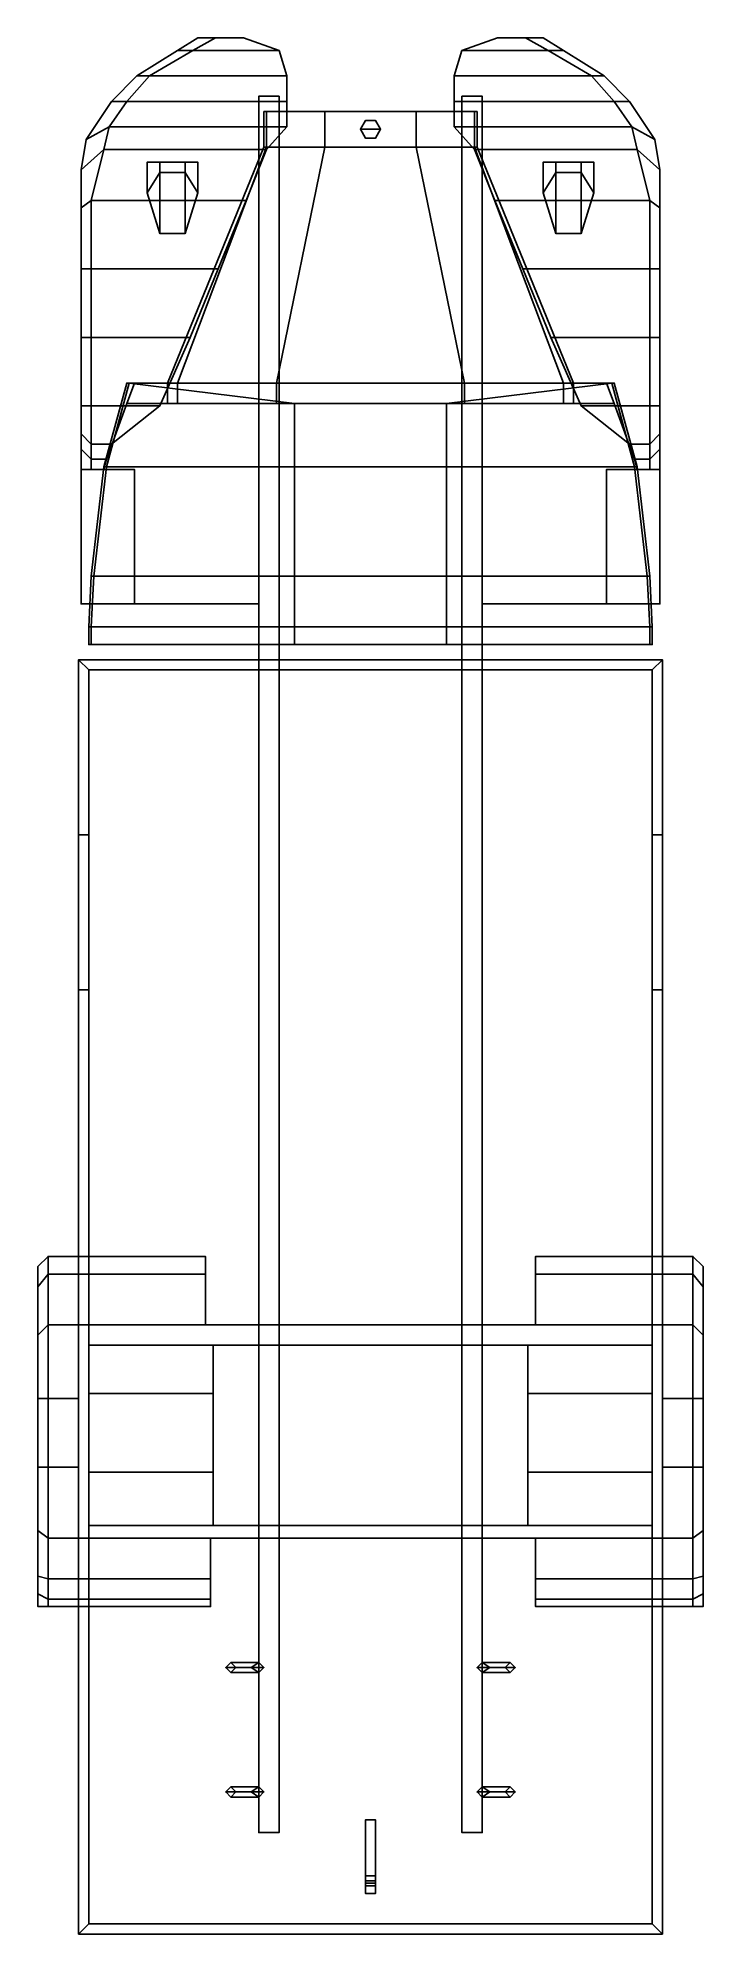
# Model space of a CAD drawing. Extents: x -1.31 to 1.31, y -4.17 to 3.3.
import ezdxf

# ---------------------------------------------------------------- set-up
doc = ezdxf.new("R2010")
doc.units = 0
doc.layers.get('0').update_dxf_attribs({"linetype": 'CONTINUOUS'})
doc.layers.add('MUDGUARDS', color=6, linetype='CONTINUOUS')

msp = doc.modelspace()

# ---------------------------------------------------------------- linework, layer by layer
for points in [[(-0.36, 3.07, 0.77), (-0.36, -3.77, 0.77), (-0.44, -3.77, 0.77), (-0.44, 3.07, 0.77)], [(-0.44, -3.77, 0.98), (-0.36, -3.77, 0.98), (-0.36, 3.07, 0.98), (-0.44, 3.07, 0.98)], [(-0.44, 3.07, 0.77), (-0.44, -3.77, 0.77), (-0.44, -3.77, 0.98), (-0.44, 3.07, 0.98)], [(-0.44, 3.07, 0.98), (-0.36, 3.07, 0.98), (-0.36, 3.07, 0.77), (-0.44, 3.07, 0.77)], [(-0.36, 3.07, 0.98), (-0.36, -3.77, 0.98), (-0.36, -3.77, 0.77), (-0.36, 3.07, 0.77)], [(0.36, 3.07, 0.77), (0.36, -3.77, 0.77), (0.36, -3.77, 0.98), (0.36, 3.07, 0.98)], [(0.36, -3.77, 0.98), (0.44, -3.77, 0.98), (0.44, 3.07, 0.98), (0.36, 3.07, 0.98)], [(0.44, 3.07, 0.77), (0.44, -3.77, 0.77), (0.36, -3.77, 0.77), (0.36, 3.07, 0.77)], [(0.36, 3.07, 0.98), (0.44, 3.07, 0.98), (0.44, 3.07, 0.77), (0.36, 3.07, 0.77)], [(0.44, 3.07, 0.98), (0.44, -3.77, 0.98), (0.44, -3.77, 0.77), (0.44, 3.07, 0.77)], [(0.42, 3.01, 1.72), (0.42, 3.01, 0.95), (-0.42, 3.01, 0.95), (-0.42, 3.01, 1.72)], [(-0.42, 3.01, 0.95), (-0.42, 2.87, 0.95), (-0.42, 2.87, 1.72), (-0.42, 3.01, 1.72)], [(0.42, 3.01, 0.95), (0.42, 2.87, 0.95), (-0.42, 2.87, 0.95), (-0.42, 3.01, 0.95)], [(0.41, 3.01, 1.75), (0.42, 3.01, 1.72), (-0.42, 3.01, 1.72), (-0.41, 3.01, 1.75)], [(-0.42, 3.01, 1.72), (-0.42, 2.87, 1.72), (-0.41, 2.87, 1.75), (-0.41, 3.01, 1.75)], [(-0.41, 3.01, 1.75), (-0.41, 2.87, 1.75), (-0.18, 2.87, 1.86), (-0.18, 3.01, 1.86)], [(0.18, 3.01, 1.86), (0.41, 3.01, 1.75), (-0.41, 3.01, 1.75), (-0.18, 3.01, 1.86)], [(-0.18, 3.01, 1.86), (-0.18, 2.87, 1.86), (0.18, 2.87, 1.86), (0.18, 3.01, 1.86)], [(0.18, 2.87, 1.86), (0.41, 2.87, 1.75), (0.41, 3.01, 1.75), (0.18, 3.01, 1.86)], [(0.41, 2.87, 1.75), (0.42, 2.87, 1.72), (0.42, 3.01, 1.72), (0.41, 3.01, 1.75)], [(0.42, 2.87, 1.72), (0.42, 2.87, 0.95), (0.42, 3.01, 0.95), (0.42, 3.01, 1.72)], [(-0.02, 2.9746, 1.86), (-0.04, 2.94, 1.86), (-0.04, 2.94, 1.89), (-0.02, 2.9746, 1.89)], [(0.02, 2.9746, 1.89), (-0.02, 2.9746, 1.89), (-0.04, 2.94, 1.89), (0.04, 2.94, 1.89)], [(-0.04, 2.94, 1.86), (-0.02, 2.9054, 1.86), (-0.02, 2.9054, 1.89), (-0.04, 2.94, 1.89)], [(0.04, 2.94, 1.89), (-0.04, 2.94, 1.89), (-0.02, 2.9054, 1.89), (0.02, 2.9054, 1.89)], [(0.02, 2.9746, 1.86), (-0.02, 2.9746, 1.86), (-0.02, 2.9746, 1.89), (0.02, 2.9746, 1.89)], [(0.04, 2.94, 1.86), (0.02, 2.9746, 1.86), (0.02, 2.9746, 1.89), (0.04, 2.94, 1.89)], [(0.02, 2.9054, 1.86), (0.04, 2.94, 1.86), (0.04, 2.94, 1.89), (0.02, 2.9054, 1.89)], [(-0.42, 2.87, 0.95), (-0.8, 1.94, 0.95), (-0.8, 1.94, 1.72), (-0.42, 2.87, 1.72)], [(0.42, 2.87, 0.95), (0.8, 1.94, 0.95), (-0.8, 1.94, 0.95), (-0.42, 2.87, 0.95)], [(-0.42, 2.87, 1.72), (-0.8, 1.94, 1.72), (-0.76, 1.94, 1.83), (-0.41, 2.87, 1.75)], [(-0.41, 2.87, 1.75), (-0.76, 1.94, 1.83), (-0.37, 1.94, 1.9), (-0.18, 2.87, 1.86)], [(-0.18, 2.87, 1.86), (-0.37, 1.94, 1.9), (0.37, 1.94, 1.9), (0.18, 2.87, 1.86)], [(-0.02, 2.9054, 1.86), (0.02, 2.9054, 1.86), (0.02, 2.9054, 1.89), (-0.02, 2.9054, 1.89)], [(0.37, 1.94, 1.9), (0.76, 1.94, 1.83), (0.41, 2.87, 1.75), (0.18, 2.87, 1.86)], [(0.76, 1.94, 1.83), (0.8, 1.94, 1.72), (0.42, 2.87, 1.72), (0.41, 2.87, 1.75)], [(0.8, 1.94, 1.72), (0.8, 1.94, 0.95), (0.42, 2.87, 0.95), (0.42, 2.87, 1.72)], [(-0.83, 2.81, 1.1066), (-0.88, 2.81, 1.02), (-0.88, 2.69, 1.02), (-0.83, 2.53, 1.1066)], [(-0.68, 2.81, 1.02), (-0.88, 2.81, 1.02), (-0.83, 2.81, 1.1066), (-0.73, 2.81, 1.1066)], [(-0.88, 2.81, 1.02), (-0.83, 2.81, 0.9334), (-0.83, 2.77, 0.9334), (-0.88, 2.69, 1.02)], [(-0.73, 2.81, 0.9334), (-0.83, 2.81, 0.9334), (-0.88, 2.81, 1.02), (-0.68, 2.81, 1.02)], [(-0.83, 2.81, 0.9334), (-0.73, 2.81, 0.9334), (-0.73, 2.77, 0.9334), (-0.83, 2.77, 0.9334)], [(-0.73, 2.81, 1.1066), (-0.83, 2.81, 1.1066), (-0.83, 2.53, 1.1066), (-0.73, 2.53, 1.1066)], [(-0.68, 2.81, 1.02), (-0.73, 2.81, 1.1066), (-0.73, 2.53, 1.1066), (-0.68, 2.69, 1.02)], [(-0.73, 2.81, 0.9334), (-0.68, 2.81, 1.02), (-0.68, 2.69, 1.02), (-0.73, 2.77, 0.9334)], [(0.88, 2.81, 1.02), (0.68, 2.81, 1.02), (0.73, 2.81, 1.1066), (0.83, 2.81, 1.1066)], [(0.73, 2.81, 1.1066), (0.68, 2.81, 1.02), (0.68, 2.69, 1.02), (0.73, 2.53, 1.1066)], [(0.83, 2.81, 0.9334), (0.73, 2.81, 0.9334), (0.68, 2.81, 1.02), (0.88, 2.81, 1.02)], [(0.68, 2.81, 1.02), (0.73, 2.81, 0.9334), (0.73, 2.77, 0.9334), (0.68, 2.69, 1.02)], [(0.73, 2.81, 0.9334), (0.83, 2.81, 0.9334), (0.83, 2.77, 0.9334), (0.73, 2.77, 0.9334)], [(0.83, 2.81, 1.1066), (0.73, 2.81, 1.1066), (0.73, 2.53, 1.1066), (0.83, 2.53, 1.1066)], [(0.88, 2.81, 1.02), (0.83, 2.81, 1.1066), (0.83, 2.53, 1.1066), (0.88, 2.69, 1.02)], [(0.83, 2.81, 0.9334), (0.88, 2.81, 1.02), (0.88, 2.69, 1.02), (0.83, 2.77, 0.9334)], [(0.96, 1.94, 2.45), (1.05, 1.61, 2.45), (-1.05, 1.61, 2.45), (-0.96, 1.94, 2.45)], [(-0.96, 1.94, 2.45), (-1.05, 1.61, 2.45), (-1.04, 1.61, 2.49), (-0.95, 1.94, 2.49)], [(-0.95, 1.94, 2.49), (-1.04, 1.61, 2.49), (-0.3, 1.61, 2.56), (-0.3, 1.86, 2.53)], [(-0.93, 1.94, 0.95), (-0.96, 1.86, 0.95), (-0.96, 1.86, 1.72), (-0.93, 1.94, 1.72)], [(0.93, 1.94, 0.95), (0.96, 1.86, 0.95), (-0.96, 1.86, 0.95), (-0.93, 1.94, 0.95)], [(0.95, 1.94, 2.49), (0.96, 1.94, 2.45), (-0.96, 1.94, 2.45), (-0.95, 1.94, 2.49)], [(0.3, 1.86, 2.53), (0.95, 1.94, 2.49), (-0.95, 1.94, 2.49), (-0.3, 1.86, 2.53)], [(-0.8, 1.94, 1.72), (-0.8, 1.86, 1.72), (-0.76, 1.86, 1.83), (-0.76, 1.94, 1.83)], [(-0.76, 1.94, 1.83), (-0.76, 1.86, 1.83), (-0.37, 1.86, 1.9), (-0.37, 1.94, 1.9)], [(-0.37, 1.94, 1.9), (-0.37, 1.86, 1.9), (0.37, 1.86, 1.9), (0.37, 1.94, 1.9)], [(0.3, 1.61, 2.56), (1.04, 1.61, 2.49), (0.95, 1.94, 2.49), (0.3, 1.86, 2.53)], [(0.37, 1.86, 1.9), (0.76, 1.86, 1.83), (0.76, 1.94, 1.83), (0.37, 1.94, 1.9)], [(0.76, 1.86, 1.83), (0.8, 1.86, 1.72), (0.8, 1.94, 1.72), (0.76, 1.94, 1.83)], [(0.96, 1.86, 1.72), (0.96, 1.86, 0.95), (0.93, 1.94, 0.95), (0.93, 1.94, 1.72)], [(1.04, 1.61, 2.49), (1.05, 1.61, 2.45), (0.96, 1.94, 2.45), (0.95, 1.94, 2.49)], [(-0.96, 1.86, 0.95), (-1.05, 1.61, 0.95), (-1.05, 1.61, 2.45), (-0.96, 1.86, 2.45)], [(0.96, 1.86, 0.95), (1.05, 1.61, 0.95), (-1.05, 1.61, 0.95), (-0.96, 1.86, 0.95)], [(0.96, 1.86, 2.45), (0.96, 1.86, 0.95), (-0.96, 1.86, 0.95), (-0.96, 1.86, 2.45)], [(-0.3, 1.86, 2.53), (-0.3, 1.61, 2.56), (0.3, 1.61, 2.56), (0.3, 1.86, 2.53)], [(1.05, 1.61, 2.45), (1.05, 1.61, 0.95), (0.96, 1.86, 0.95), (0.96, 1.86, 2.45)], [(-1.05, 1.61, 0.95), (-1.1, 1.18, 0.95), (-1.1, 1.18, 2.45), (-1.05, 1.61, 2.45)], [(1.05, 1.61, 0.95), (1.1, 1.18, 0.95), (-1.1, 1.18, 0.95), (-1.05, 1.61, 0.95)], [(-1.05, 1.61, 2.45), (-1.1, 1.18, 2.45), (-1.09, 1.18, 2.49), (-1.04, 1.61, 2.49)], [(-1.04, 1.61, 2.49), (-1.09, 1.18, 2.49), (-0.3, 1.18, 2.57), (-0.3, 1.61, 2.56)], [(-0.3, 1.61, 2.56), (-0.3, 1.18, 2.57), (0.3, 1.18, 2.57), (0.3, 1.61, 2.56)], [(0.3, 1.18, 2.57), (1.09, 1.18, 2.49), (1.04, 1.61, 2.49), (0.3, 1.61, 2.56)], [(1.09, 1.18, 2.49), (1.1, 1.18, 2.45), (1.05, 1.61, 2.45), (1.04, 1.61, 2.49)], [(1.1, 1.18, 2.45), (1.1, 1.18, 0.95), (1.05, 1.61, 0.95), (1.05, 1.61, 2.45)], [(-1.1, 1.18, 0.95), (-1.11, 0.98, 0.95), (-1.11, 0.98, 2.45), (-1.1, 1.18, 2.45)], [(1.1, 1.18, 0.95), (1.11, 0.98, 0.95), (-1.11, 0.98, 0.95), (-1.1, 1.18, 0.95)], [(-1.1, 1.18, 2.45), (-1.11, 0.98, 2.45), (-1.1, 0.98, 2.49), (-1.09, 1.18, 2.49)], [(-1.09, 1.18, 2.49), (-1.1, 0.98, 2.49), (-0.3, 0.98, 2.57), (-0.3, 1.18, 2.57)], [(-0.3, 1.18, 2.57), (-0.3, 0.98, 2.57), (0.3, 0.98, 2.57), (0.3, 1.18, 2.57)], [(0.3, 0.98, 2.57), (1.1, 0.98, 2.49), (1.09, 1.18, 2.49), (0.3, 1.18, 2.57)], [(1.1, 0.98, 2.49), (1.11, 0.98, 2.45), (1.1, 1.18, 2.45), (1.09, 1.18, 2.49)], [(1.11, 0.98, 2.45), (1.11, 0.98, 0.95), (1.1, 1.18, 0.95), (1.1, 1.18, 2.45)], [(-1.11, 0.98, 0.95), (-1.11, 0.91, 0.95), (-1.11, 0.91, 2.45), (-1.11, 0.98, 2.45)], [(1.11, 0.98, 0.95), (1.11, 0.91, 0.95), (-1.11, 0.91, 0.95), (-1.11, 0.98, 0.95)], [(-1.11, 0.98, 2.45), (-1.11, 0.91, 2.45), (-1.1, 0.91, 2.49), (-1.1, 0.98, 2.49)], [(-1.1, 0.98, 2.49), (-1.1, 0.91, 2.49), (-0.3, 0.91, 2.54), (-0.3, 0.98, 2.57)], [(-0.3, 0.98, 2.57), (-0.3, 0.91, 2.54), (0.3, 0.91, 2.54), (0.3, 0.98, 2.57)], [(0.3, 0.91, 2.54), (1.1, 0.91, 2.49), (1.1, 0.98, 2.49), (0.3, 0.98, 2.57)], [(1.1, 0.91, 2.49), (1.11, 0.91, 2.45), (1.11, 0.98, 2.45), (1.1, 0.98, 2.49)], [(1.11, 0.91, 2.45), (1.11, 0.91, 0.95), (1.11, 0.98, 0.95), (1.11, 0.98, 2.45)], [(-1.11, 0.91, 2.45), (-1.11, 0.91, 0.95), (1.11, 0.91, 0.95), (1.11, 0.91, 2.45)], [(-1.1, 0.91, 2.49), (-1.11, 0.91, 2.45), (1.11, 0.91, 2.45), (1.1, 0.91, 2.49)], [(-0.3, 0.91, 2.54), (-1.1, 0.91, 2.49), (1.1, 0.91, 2.49), (0.3, 0.91, 2.54)], [(1.15, 0.85, 1.08), (1.15, -1.77, 1.08), (-1.15, -1.77, 1.08), (-1.15, 0.85, 1.08)], [(-1.15, 0.85, 1.08), (-1.15, 0.16, 1.08), (-1.15, 0.16, 1.95), (-1.15, 0.85, 1.95)], [(-1.11, 0.81, 1.12), (-1.11, 0.16, 1.12), (-1.15, 0.16, 1.08), (-1.15, 0.85, 1.08)], [(-1.15, 0.85, 1.95), (-1.15, 0.16, 1.95), (-1.11, 0.16, 1.95), (-1.11, 0.81, 1.95)], [(1.15, 0.85, 1.95), (1.15, 0.85, 1.08), (-1.15, 0.85, 1.08), (-1.15, 0.85, 1.95)], [(-1.11, 0.81, 1.95), (1.11, 0.81, 1.95), (1.15, 0.85, 1.95), (-1.15, 0.85, 1.95)], [(1.11, 0.81, 1.95), (1.11, 0.16, 1.95), (1.15, 0.16, 1.95), (1.15, 0.85, 1.95)], [(1.15, 0.85, 1.08), (1.15, 0.16, 1.08), (1.11, 0.16, 1.12), (1.11, 0.81, 1.12)], [(1.15, 0.16, 1.95), (1.15, 0.16, 1.08), (1.15, 0.85, 1.08), (1.15, 0.85, 1.95)], [(-1.11, 0.81, 1.12), (-1.11, -1.85, 1.12), (1.11, -1.85, 1.12), (1.11, 0.81, 1.12)], [(-1.11, 0.16, 1.95), (-1.11, 0.16, 1.12), (-1.11, 0.81, 1.12), (-1.11, 0.81, 1.95)], [(-1.11, 0.81, 1.12), (1.11, 0.81, 1.12), (1.11, 0.81, 1.95), (-1.11, 0.81, 1.95)], [(1.11, 0.81, 1.12), (1.11, 0.16, 1.12), (1.11, 0.16, 1.95), (1.11, 0.81, 1.95)], [(-1.15, 0.16, 1.95), (-1.15, 0.16, 1.65), (-1.11, 0.16, 1.65), (-1.11, 0.16, 1.95)], [(-1.15, 0.16, 1.65), (-1.15, -0.45, 1.65), (-1.11, -0.45, 1.65), (-1.11, 0.16, 1.65)], [(-1.15, 0.16, 1.08), (-1.15, -0.45, 1.08), (-1.15, -0.45, 1.65), (-1.15, 0.16, 1.65)], [(-1.11, 0.16, 1.12), (-1.11, -0.45, 1.12), (-1.15, -0.45, 1.08), (-1.15, 0.16, 1.08)], [(-1.11, -0.45, 1.65), (-1.11, -0.45, 1.12), (-1.11, 0.16, 1.12), (-1.11, 0.16, 1.65)], [(1.11, 0.16, 1.12), (1.11, -0.45, 1.12), (1.11, -0.45, 1.65), (1.11, 0.16, 1.65)], [(1.11, 0.16, 1.65), (1.11, -0.45, 1.65), (1.15, -0.45, 1.65), (1.15, 0.16, 1.65)], [(1.15, 0.16, 1.08), (1.15, -0.45, 1.08), (1.11, -0.45, 1.12), (1.11, 0.16, 1.12)], [(1.11, 0.16, 1.95), (1.11, 0.16, 1.65), (1.15, 0.16, 1.65), (1.15, 0.16, 1.95)], [(1.15, -0.45, 1.65), (1.15, -0.45, 1.08), (1.15, 0.16, 1.08), (1.15, 0.16, 1.65)], [(-1.15, -0.45, 1.08), (-1.15, -1.77, 1.08), (-1.15, -1.77, 1.59), (-1.15, -0.45, 1.59)], [(-1.15, -4.17, 1.59), (-1.11, -4.13, 1.59), (-1.11, -0.45, 1.59), (-1.15, -0.45, 1.59)], [(-1.15, -0.45, 1.65), (-1.15, -0.45, 1.59), (-1.11, -0.45, 1.59), (-1.11, -0.45, 1.65)], [(-1.11, -0.45, 1.59), (-1.11, -1.85, 1.59), (-1.11, -1.85, 1.12), (-1.11, -0.45, 1.12)], [(1.11, -0.45, 1.12), (1.11, -1.85, 1.12), (1.11, -1.85, 1.59), (1.11, -0.45, 1.59)], [(1.11, -4.13, 1.59), (1.15, -4.17, 1.59), (1.15, -0.45, 1.59), (1.11, -0.45, 1.59)], [(1.11, -0.45, 1.65), (1.11, -0.45, 1.59), (1.15, -0.45, 1.59), (1.15, -0.45, 1.65)], [(1.15, -0.45, 1.59), (1.15, -1.77, 1.59), (1.15, -1.77, 1.08), (1.15, -0.45, 1.08)], [(-1.15, -1.77, 1.2), (-1.15, -2.61, 1.2), (-1.15, -2.61, 1.59), (-1.15, -1.77, 1.59)], [(-1.15, -1.77, 1.08), (-1.15, -1.77, 1.08), (-1.15, -2.06, 1.2), (-1.15, -1.77, 1.2)], [(1.15, -1.77, 1.59), (1.15, -2.61, 1.59), (1.15, -2.61, 1.2), (1.15, -1.77, 1.2)], [(1.15, -1.77, 1.2), (1.15, -2.06, 1.2), (1.15, -1.77, 1.08)], [(-0.62, -2.04, 1.22), (-0.62, -1.85, 1.12), (-1.11, -1.85, 1.12), (-1.11, -2.04, 1.22)], [(-1.11, -1.85, 1.59), (-1.11, -2.56, 1.59), (-1.11, -2.56, 1.22), (-1.11, -1.85, 1.22)], [(-1.11, -1.85, 1.22), (-1.11, -2.04, 1.22), (-1.11, -1.85, 1.12)], [(-0.62, -1.85, 1.12), (-0.62, -2.56, 1.12), (0.62, -2.56, 1.12), (0.62, -1.85, 1.12)], [(-0.62, -2.35, 1.22), (-0.62, -2.56, 1.12), (-0.62, -1.85, 1.12), (-0.62, -2.04, 1.22)], [(0.62, -1.85, 1.12), (0.62, -2.56, 1.12), (0.62, -2.35, 1.22), (0.62, -2.04, 1.22)], [(1.11, -2.04, 1.22), (1.11, -1.85, 1.12), (0.62, -1.85, 1.12), (0.62, -2.04, 1.22)], [(1.11, -1.85, 1.22), (1.11, -2.56, 1.22), (1.11, -2.56, 1.59), (1.11, -1.85, 1.59)], [(1.11, -1.85, 1.12), (1.11, -2.04, 1.22), (1.11, -2.04, 1.22), (1.11, -1.85, 1.22)], [(-1.11, -2.04, 1.22), (-1.11, -2.35, 1.22), (-0.62, -2.35, 1.22), (-0.62, -2.04, 1.22)], [(0.62, -2.04, 1.22), (0.62, -2.35, 1.22), (1.11, -2.35, 1.22), (1.11, -2.04, 1.22)], [(-1.15, -2.61, 1.08), (-1.15, -2.61, 1.08), (-1.15, -2.61, 1.2), (-1.15, -2.33, 1.2)], [(-1.11, -2.35, 1.22), (-1.11, -2.56, 1.12), (-0.62, -2.56, 1.12), (-0.62, -2.35, 1.22)], [(-1.11, -2.35, 1.22), (-1.11, -2.56, 1.22), (-1.11, -2.56, 1.12)], [(0.62, -2.35, 1.22), (0.62, -2.56, 1.12), (1.11, -2.56, 1.12), (1.11, -2.35, 1.22)], [(1.11, -2.56, 1.12), (1.11, -2.56, 1.22), (1.11, -2.56, 1.22), (1.11, -2.35, 1.22)], [(1.15, -2.33, 1.2), (1.15, -2.61, 1.2), (1.15, -2.61, 1.08)], [(-1.15, -2.61, 1.08), (-1.15, -4.17, 1.08), (-1.15, -4.17, 1.59), (-1.15, -2.61, 1.59)], [(1.15, -2.61, 1.08), (1.15, -4.17, 1.08), (-1.15, -4.17, 1.08), (-1.15, -2.61, 1.08)], [(-1.11, -2.56, 1.59), (-1.11, -4.13, 1.59), (-1.11, -4.13, 1.12), (-1.11, -2.56, 1.12)], [(-1.11, -2.56, 1.12), (-1.11, -4.13, 1.12), (1.11, -4.13, 1.12), (1.11, -2.56, 1.12)], [(1.11, -2.56, 1.12), (1.11, -4.13, 1.12), (1.11, -4.13, 1.59), (1.11, -2.56, 1.59)], [(1.15, -2.61, 1.59), (1.15, -4.17, 1.59), (1.15, -4.17, 1.08), (1.15, -2.61, 1.08)], [(-0.55, -3.1, 0.47), (-0.57, -3.12, 0.47), (-0.57, -3.12, 0.75), (-0.55, -3.1, 0.75)], [(-0.44, -3.1, 0.4), (-0.47, -3.12, 0.4), (-0.57, -3.12, 0.47), (-0.55, -3.1, 0.47)], [(-0.55, -3.1, 0.75), (-0.57, -3.12, 0.75), (-0.44, -3.12, 0.94), (-0.44, -3.1, 0.92)], [(-0.57, -3.12, 0.47), (-0.55, -3.14, 0.47), (-0.55, -3.14, 0.75), (-0.57, -3.12, 0.75)], [(-0.47, -3.12, 0.4), (-0.44, -3.14, 0.4), (-0.55, -3.14, 0.47), (-0.57, -3.12, 0.47)], [(-0.57, -3.12, 0.75), (-0.55, -3.14, 0.75), (-0.44, -3.14, 0.92), (-0.44, -3.12, 0.94)], [(-0.53, -3.12, 0.47), (-0.55, -3.1, 0.47), (-0.55, -3.1, 0.75), (-0.53, -3.12, 0.75)], [(-0.42, -3.12, 0.4), (-0.44, -3.1, 0.4), (-0.55, -3.1, 0.47), (-0.53, -3.12, 0.47)], [(-0.53, -3.12, 0.75), (-0.55, -3.1, 0.75), (-0.44, -3.1, 0.92), (-0.44, -3.12, 0.9)], [(-0.55, -3.14, 0.47), (-0.53, -3.12, 0.47), (-0.53, -3.12, 0.75), (-0.55, -3.14, 0.75)], [(-0.44, -3.14, 0.4), (-0.42, -3.12, 0.4), (-0.53, -3.12, 0.47), (-0.55, -3.14, 0.47)], [(-0.55, -3.14, 0.75), (-0.53, -3.12, 0.75), (-0.44, -3.12, 0.9), (-0.44, -3.14, 0.92)], [(0.44, -3.1, 0.4), (0.42, -3.12, 0.4), (0.53, -3.12, 0.47), (0.55, -3.1, 0.47)], [(0.42, -3.12, 0.4), (0.44, -3.14, 0.4), (0.55, -3.14, 0.47), (0.53, -3.12, 0.47)], [(0.47, -3.12, 0.4), (0.44, -3.1, 0.4), (0.55, -3.1, 0.47), (0.57, -3.12, 0.47)], [(0.55, -3.1, 0.75), (0.53, -3.12, 0.75), (0.44, -3.12, 0.9), (0.44, -3.1, 0.92)], [(0.57, -3.12, 0.75), (0.55, -3.1, 0.75), (0.44, -3.1, 0.92), (0.44, -3.12, 0.94)], [(0.44, -3.14, 0.4), (0.47, -3.12, 0.4), (0.57, -3.12, 0.47), (0.55, -3.14, 0.47)], [(0.55, -3.14, 0.75), (0.57, -3.12, 0.75), (0.44, -3.12, 0.94), (0.44, -3.14, 0.92)], [(0.53, -3.12, 0.75), (0.55, -3.14, 0.75), (0.44, -3.14, 0.92), (0.44, -3.12, 0.9)], [(0.55, -3.1, 0.47), (0.53, -3.12, 0.47), (0.53, -3.12, 0.75), (0.55, -3.1, 0.75)], [(0.53, -3.12, 0.47), (0.55, -3.14, 0.47), (0.55, -3.14, 0.75), (0.53, -3.12, 0.75)], [(0.57, -3.12, 0.47), (0.55, -3.1, 0.47), (0.55, -3.1, 0.75), (0.57, -3.12, 0.75)], [(0.55, -3.14, 0.47), (0.57, -3.12, 0.47), (0.57, -3.12, 0.75), (0.55, -3.14, 0.75)], [(-0.55, -3.59, 0.75), (-0.57, -3.61, 0.75), (-0.44, -3.61, 0.94), (-0.44, -3.59, 0.92)], [(-0.55, -3.59, 0.47), (-0.57, -3.61, 0.47), (-0.57, -3.61, 0.75), (-0.55, -3.59, 0.75)], [(-0.44, -3.59, 0.4), (-0.47, -3.61, 0.4), (-0.57, -3.61, 0.47), (-0.55, -3.59, 0.47)], [(-0.57, -3.61, 0.75), (-0.55, -3.63, 0.75), (-0.44, -3.63, 0.92), (-0.44, -3.61, 0.94)], [(-0.57, -3.61, 0.47), (-0.55, -3.63, 0.47), (-0.55, -3.63, 0.75), (-0.57, -3.61, 0.75)], [(-0.47, -3.61, 0.4), (-0.44, -3.63, 0.4), (-0.55, -3.63, 0.47), (-0.57, -3.61, 0.47)], [(-0.53, -3.61, 0.75), (-0.55, -3.59, 0.75), (-0.44, -3.59, 0.92), (-0.44, -3.61, 0.9)], [(-0.53, -3.61, 0.47), (-0.55, -3.59, 0.47), (-0.55, -3.59, 0.75), (-0.53, -3.61, 0.75)], [(-0.42, -3.61, 0.4), (-0.44, -3.59, 0.4), (-0.55, -3.59, 0.47), (-0.53, -3.61, 0.47)], [(-0.55, -3.63, 0.75), (-0.53, -3.61, 0.75), (-0.44, -3.61, 0.9), (-0.44, -3.63, 0.92)], [(-0.55, -3.63, 0.47), (-0.53, -3.61, 0.47), (-0.53, -3.61, 0.75), (-0.55, -3.63, 0.75)], [(-0.44, -3.63, 0.4), (-0.42, -3.61, 0.4), (-0.53, -3.61, 0.47), (-0.55, -3.63, 0.47)], [(0.44, -3.59, 0.4), (0.42, -3.61, 0.4), (0.53, -3.61, 0.47), (0.55, -3.59, 0.47)], [(0.42, -3.61, 0.4), (0.44, -3.63, 0.4), (0.55, -3.63, 0.47), (0.53, -3.61, 0.47)], [(0.47, -3.61, 0.4), (0.44, -3.59, 0.4), (0.55, -3.59, 0.47), (0.57, -3.61, 0.47)], [(0.57, -3.61, 0.75), (0.55, -3.59, 0.75), (0.44, -3.59, 0.92), (0.44, -3.61, 0.94)], [(0.55, -3.59, 0.75), (0.53, -3.61, 0.75), (0.44, -3.61, 0.9), (0.44, -3.59, 0.92)], [(0.44, -3.63, 0.4), (0.47, -3.61, 0.4), (0.57, -3.61, 0.47), (0.55, -3.63, 0.47)], [(0.53, -3.61, 0.75), (0.55, -3.63, 0.75), (0.44, -3.63, 0.92), (0.44, -3.61, 0.9)], [(0.55, -3.63, 0.75), (0.57, -3.61, 0.75), (0.44, -3.61, 0.94), (0.44, -3.63, 0.92)], [(0.55, -3.59, 0.47), (0.53, -3.61, 0.47), (0.53, -3.61, 0.75), (0.55, -3.59, 0.75)], [(0.53, -3.61, 0.47), (0.55, -3.63, 0.47), (0.55, -3.63, 0.75), (0.53, -3.61, 0.75)], [(0.57, -3.61, 0.47), (0.55, -3.59, 0.47), (0.55, -3.59, 0.75), (0.57, -3.61, 0.75)], [(0.55, -3.63, 0.47), (0.57, -3.61, 0.47), (0.57, -3.61, 0.75), (0.55, -3.63, 0.75)], [(0.02, -3.72, 0.78), (0.02, -3.98, 0.78), (-0.02, -3.98, 0.78), (-0.02, -3.72, 0.78)], [(-0.02, -3.72, 0.93), (-0.02, -3.94, 0.83), (0.02, -3.94, 0.83), (0.02, -3.72, 0.93)], [(-0.02, -3.72, 0.78), (-0.02, -3.98, 0.78), (-0.02, -3.94, 0.83), (-0.02, -3.72, 0.93)], [(0.02, -3.94, 0.83), (0.02, -3.98, 0.78), (0.02, -3.72, 0.78), (0.02, -3.72, 0.93)], [(-0.44, -3.77, 0.77), (-0.36, -3.77, 0.77), (-0.36, -3.77, 0.98), (-0.44, -3.77, 0.98)], [(0.36, -3.77, 0.77), (0.44, -3.77, 0.77), (0.44, -3.77, 0.98), (0.36, -3.77, 0.98)], [(-0.02, -3.98, 0.78), (-0.02, -4.01, 0.81), (-0.02, -3.97, 0.85), (-0.02, -3.94, 0.83)], [(-0.02, -3.94, 0.83), (-0.02, -3.97, 0.85), (0.02, -3.97, 0.85), (0.02, -3.94, 0.83)], [(0.02, -3.97, 0.85), (0.02, -4.01, 0.81), (0.02, -3.98, 0.78), (0.02, -3.94, 0.83)], [(-0.02, -3.97, 0.87), (-0.02, -3.96, 0.89), (0.02, -3.96, 0.89), (0.02, -3.97, 0.87)], [(-0.02, -4.01, 0.86), (-0.02, -3.98, 0.89), (-0.02, -3.96, 0.89), (-0.02, -3.97, 0.87)], [(-0.02, -3.96, 0.89), (-0.02, -3.98, 0.89), (0.02, -3.98, 0.89), (0.02, -3.96, 0.89)], [(-0.02, -3.97, 0.85), (-0.02, -3.97, 0.87), (0.02, -3.97, 0.87), (0.02, -3.97, 0.85)], [(-0.02, -4.01, 0.81), (-0.02, -4.01, 0.86), (-0.02, -3.97, 0.87), (-0.02, -3.97, 0.85)], [(0.02, -4.01, 0.86), (0.02, -3.98, 0.89), (-0.02, -3.98, 0.89), (-0.02, -4.01, 0.86)], [(0.02, -3.98, 0.78), (0.02, -4.01, 0.81), (-0.02, -4.01, 0.81), (-0.02, -3.98, 0.78)], [(0.02, -4.01, 0.81), (0.02, -4.01, 0.86), (-0.02, -4.01, 0.86), (-0.02, -4.01, 0.81)], [(0.02, -3.96, 0.89), (0.02, -3.98, 0.89), (0.02, -4.01, 0.86), (0.02, -3.97, 0.87)], [(0.02, -3.97, 0.87), (0.02, -4.01, 0.86), (0.02, -4.01, 0.81), (0.02, -3.97, 0.85)], [(1.15, -4.17, 1.59), (1.11, -4.13, 1.59), (-1.11, -4.13, 1.59), (-1.15, -4.17, 1.59)], [(-1.15, -4.17, 1.08), (1.15, -4.17, 1.08), (1.15, -4.17, 1.59), (-1.15, -4.17, 1.59)], [(-1.11, -4.13, 1.59), (1.11, -4.13, 1.59), (1.11, -4.13, 1.12), (-1.11, -4.13, 1.12)]]:
    msp.add_3dface(points)
at = {"layer": 'MUDGUARDS'}
for points in [[(-0.68, 3.3, 0.62), (-0.76, 3.25, 0.62), (-0.7, 3.25, 0.78), (-0.61, 3.3, 0.78)], [(-0.61, 3.3, 0.78), (-0.7, 3.25, 0.78), (-0.76, 3.25, 0.62), (-0.68, 3.3, 0.62)], [(-0.61, 3.3, 0.78), (-0.7, 3.25, 0.78), (-0.36, 3.25, 0.78), (-0.5, 3.3, 0.78)], [(-0.5, 3.3, 0.78), (-0.36, 3.25, 0.78), (-0.7, 3.25, 0.78), (-0.61, 3.3, 0.78)], [(0.61, 3.3, 0.78), (0.7, 3.25, 0.78), (0.36, 3.25, 0.78), (0.5, 3.3, 0.78)], [(0.5, 3.3, 0.78), (0.36, 3.25, 0.78), (0.7, 3.25, 0.78), (0.61, 3.3, 0.78)], [(0.68, 3.3, 0.62), (0.76, 3.25, 0.62), (0.7, 3.25, 0.78), (0.61, 3.3, 0.78)], [(0.61, 3.3, 0.78), (0.7, 3.25, 0.78), (0.76, 3.25, 0.62), (0.68, 3.3, 0.62)], [(-0.7, 3.25, 0.78), (-0.87, 3.15, 0.78), (-0.92, 3.15, 0.62), (-0.76, 3.25, 0.62)], [(-0.76, 3.25, 0.62), (-0.92, 3.15, 0.62), (-0.87, 3.15, 0.78), (-0.7, 3.25, 0.78)], [(-0.7, 3.25, 0.78), (-0.87, 3.15, 0.78), (-0.33, 3.15, 0.78), (-0.36, 3.25, 0.78)], [(-0.36, 3.25, 0.78), (-0.33, 3.15, 0.78), (-0.87, 3.15, 0.78), (-0.7, 3.25, 0.78)], [(0.36, 3.25, 0.78), (0.33, 3.15, 0.78), (0.87, 3.15, 0.78), (0.7, 3.25, 0.78)], [(0.7, 3.25, 0.78), (0.87, 3.15, 0.78), (0.33, 3.15, 0.78), (0.36, 3.25, 0.78)], [(0.7, 3.25, 0.78), (0.87, 3.15, 0.78), (0.92, 3.15, 0.62), (0.76, 3.25, 0.62)], [(0.76, 3.25, 0.62), (0.92, 3.15, 0.62), (0.87, 3.15, 0.78), (0.7, 3.25, 0.78)], [(-0.87, 3.15, 0.78), (-0.96, 3.05, 0.78), (-1.02, 3.05, 0.62), (-0.92, 3.15, 0.62)], [(-0.92, 3.15, 0.62), (-1.02, 3.05, 0.62), (-0.96, 3.05, 0.78), (-0.87, 3.15, 0.78)], [(-0.87, 3.15, 0.78), (-0.96, 3.05, 0.78), (-0.33, 3.05, 0.78), (-0.33, 3.15, 0.78)], [(-0.33, 3.15, 0.78), (-0.33, 3.05, 0.78), (-0.96, 3.05, 0.78), (-0.87, 3.15, 0.78)], [(0.87, 3.15, 0.78), (0.96, 3.05, 0.78), (0.33, 3.05, 0.78), (0.33, 3.15, 0.78)], [(0.33, 3.15, 0.78), (0.33, 3.05, 0.78), (0.96, 3.05, 0.78), (0.87, 3.15, 0.78)], [(0.92, 3.15, 0.62), (1.02, 3.05, 0.62), (0.96, 3.05, 0.78), (0.87, 3.15, 0.78)], [(0.87, 3.15, 0.78), (0.96, 3.05, 0.78), (1.02, 3.05, 0.62), (0.92, 3.15, 0.62)], [(-1.02, 3.05, 0.62), (-1.12, 2.9, 0.62), (-1.03, 2.95, 0.78), (-0.96, 3.05, 0.78)], [(-0.96, 3.05, 0.78), (-1.03, 2.95, 0.78), (-1.12, 2.9, 0.62), (-1.02, 3.05, 0.62)], [(-0.33, 3.05, 0.78), (-0.33, 2.95, 0.78), (-1.03, 2.95, 0.78), (-0.96, 3.05, 0.78)], [(-0.96, 3.05, 0.78), (-1.03, 2.95, 0.78), (-0.33, 2.95, 0.78), (-0.33, 3.05, 0.78)], [(0.96, 3.05, 0.78), (1.03, 2.95, 0.78), (0.33, 2.95, 0.78), (0.33, 3.05, 0.78)], [(0.33, 3.05, 0.78), (0.33, 2.95, 0.78), (1.03, 2.95, 0.78), (0.96, 3.05, 0.78)], [(1.02, 3.05, 0.62), (1.12, 2.9, 0.62), (1.03, 2.95, 0.78), (0.96, 3.05, 0.78)], [(0.96, 3.05, 0.78), (1.03, 2.95, 0.78), (1.12, 2.9, 0.62), (1.02, 3.05, 0.62)], [(-1.12, 2.9, 0.62), (-1.14, 2.78, 0.74), (-1.05, 2.86, 0.84), (-1.03, 2.95, 0.78)], [(-1.03, 2.95, 0.78), (-1.05, 2.86, 0.84), (-1.14, 2.78, 0.74), (-1.12, 2.9, 0.62)], [(-1.03, 2.95, 0.78), (-1.05, 2.86, 0.84), (-0.41, 2.86, 0.84), (-0.33, 2.95, 0.78)], [(-0.33, 2.95, 0.78), (-0.41, 2.86, 0.84), (-1.05, 2.86, 0.84), (-1.03, 2.95, 0.78)], [(0.33, 2.95, 0.78), (0.41, 2.86, 0.84), (1.05, 2.86, 0.84), (1.03, 2.95, 0.78)], [(1.03, 2.95, 0.78), (1.05, 2.86, 0.84), (0.41, 2.86, 0.84), (0.33, 2.95, 0.78)], [(1.03, 2.95, 0.78), (1.05, 2.86, 0.84), (1.14, 2.78, 0.74), (1.12, 2.9, 0.62)], [(1.12, 2.9, 0.62), (1.14, 2.78, 0.74), (1.05, 2.86, 0.84), (1.03, 2.95, 0.78)], [(-1.05, 2.86, 0.84), (-1.1, 2.66, 1.06), (-1.14, 2.63, 0.95), (-1.14, 2.78, 0.74)], [(-1.14, 2.78, 0.74), (-1.14, 2.63, 0.95), (-1.1, 2.66, 1.06), (-1.05, 2.86, 0.84)], [(-1.05, 2.86, 0.84), (-1.1, 2.66, 1.06), (-0.49, 2.66, 1.06), (-0.41, 2.86, 0.84)], [(-0.41, 2.86, 0.84), (-0.49, 2.66, 1.06), (-1.1, 2.66, 1.06), (-1.05, 2.86, 0.84)], [(0.41, 2.86, 0.84), (0.49, 2.66, 1.06), (1.1, 2.66, 1.06), (1.05, 2.86, 0.84)], [(1.05, 2.86, 0.84), (1.1, 2.66, 1.06), (0.49, 2.66, 1.06), (0.41, 2.86, 0.84)], [(1.14, 2.78, 0.74), (1.14, 2.63, 0.95), (1.1, 2.66, 1.06), (1.05, 2.86, 0.84)], [(1.05, 2.86, 0.84), (1.1, 2.66, 1.06), (1.14, 2.63, 0.95), (1.14, 2.78, 0.74)], [(-1.14, 2.63, 0.95), (-1.14, 2.39, 1.07), (-1.1, 2.39, 1.16), (-1.1, 2.66, 1.06)], [(-1.1, 2.66, 1.06), (-1.1, 2.39, 1.16), (-1.14, 2.39, 1.07), (-1.14, 2.63, 0.95)], [(-1.1, 2.66, 1.06), (-1.1, 2.39, 1.16), (-0.6, 2.39, 1.16), (-0.49, 2.66, 1.06)], [(-0.49, 2.66, 1.06), (-0.6, 2.39, 1.16), (-1.1, 2.39, 1.16), (-1.1, 2.66, 1.06)], [(0.49, 2.66, 1.06), (0.6, 2.39, 1.16), (1.1, 2.39, 1.16), (1.1, 2.66, 1.06)], [(1.1, 2.66, 1.06), (1.1, 2.39, 1.16), (0.6, 2.39, 1.16), (0.49, 2.66, 1.06)], [(1.14, 2.63, 0.95), (1.14, 2.39, 1.07), (1.1, 2.39, 1.16), (1.1, 2.66, 1.06)], [(1.1, 2.66, 1.06), (1.1, 2.39, 1.16), (1.14, 2.39, 1.07), (1.14, 2.63, 0.95)], [(-1.1, 2.39, 1.16), (-1.1, 2.12, 1.16), (-1.14, 2.12, 1.07), (-1.14, 2.39, 1.07)], [(-1.14, 2.39, 1.07), (-1.14, 2.12, 1.07), (-1.1, 2.12, 1.16), (-1.1, 2.39, 1.16)], [(-1.1, 2.39, 1.16), (-1.1, 2.12, 1.16), (-0.71, 2.12, 1.16), (-0.6, 2.39, 1.16)], [(-0.6, 2.39, 1.16), (-0.71, 2.12, 1.16), (-1.1, 2.12, 1.16), (-1.1, 2.39, 1.16)], [(1.1, 2.39, 1.16), (1.1, 2.12, 1.16), (0.71, 2.12, 1.16), (0.6, 2.39, 1.16)], [(0.6, 2.39, 1.16), (0.71, 2.12, 1.16), (1.1, 2.12, 1.16), (1.1, 2.39, 1.16)], [(1.1, 2.39, 1.16), (1.1, 2.12, 1.16), (1.14, 2.12, 1.07), (1.14, 2.39, 1.07)], [(1.14, 2.39, 1.07), (1.14, 2.12, 1.07), (1.1, 2.12, 1.16), (1.1, 2.39, 1.16)], [(-1.1, 2.12, 1.16), (-1.1, 1.85, 1.05), (-1.14, 1.85, 0.94), (-1.14, 2.12, 1.07)], [(-1.14, 2.12, 1.07), (-1.14, 1.85, 0.94), (-1.1, 1.85, 1.05), (-1.1, 2.12, 1.16)], [(-0.71, 2.12, 1.16), (-0.83, 1.85, 1.05), (-1.1, 1.85, 1.05), (-1.1, 2.12, 1.16)], [(-1.1, 2.12, 1.16), (-1.1, 1.85, 1.05), (-0.83, 1.85, 1.05), (-0.71, 2.12, 1.16)], [(0.71, 2.12, 1.16), (0.83, 1.85, 1.05), (1.1, 1.85, 1.05), (1.1, 2.12, 1.16)], [(1.1, 2.12, 1.16), (1.1, 1.85, 1.05), (0.83, 1.85, 1.05), (0.71, 2.12, 1.16)], [(1.1, 2.12, 1.16), (1.1, 1.85, 1.05), (1.14, 1.85, 0.94), (1.14, 2.12, 1.07)], [(1.14, 2.12, 1.07), (1.14, 1.85, 0.94), (1.1, 1.85, 1.05), (1.1, 2.12, 1.16)], [(-1.14, 1.85, 0.94), (-1.14, 1.74, 0.79), (-1.1, 1.7, 0.92), (-1.1, 1.85, 1.05)], [(-1.1, 1.85, 1.05), (-1.1, 1.7, 0.92), (-1.14, 1.74, 0.79), (-1.14, 1.85, 0.94)], [(-1.1, 1.85, 1.05), (-1.1, 1.7, 0.92), (-1.02, 1.7, 0.92), (-0.83, 1.85, 1.05)], [(-0.83, 1.85, 1.05), (-1.02, 1.7, 0.92), (-1.1, 1.7, 0.92), (-1.1, 1.85, 1.05)], [(1.1, 1.85, 1.05), (1.1, 1.7, 0.92), (1.02, 1.7, 0.92), (0.83, 1.85, 1.05)], [(0.83, 1.85, 1.05), (1.02, 1.7, 0.92), (1.1, 1.7, 0.92), (1.1, 1.85, 1.05)], [(1.14, 1.85, 0.94), (1.14, 1.74, 0.79), (1.1, 1.7, 0.92), (1.1, 1.85, 1.05)], [(1.1, 1.85, 1.05), (1.1, 1.7, 0.92), (1.14, 1.74, 0.79), (1.14, 1.85, 0.94)], [(-1.14, 1.74, 0.79), (-1.14, 1.68, 0.53), (-1.1, 1.64, 0.79), (-1.1, 1.7, 0.92)], [(-1.1, 1.7, 0.92), (-1.1, 1.64, 0.79), (-1.14, 1.68, 0.53), (-1.14, 1.74, 0.79)], [(1.1, 1.7, 0.92), (1.1, 1.64, 0.79), (1.14, 1.68, 0.53), (1.14, 1.74, 0.79)], [(1.14, 1.74, 0.79), (1.14, 1.68, 0.53), (1.1, 1.64, 0.79), (1.1, 1.7, 0.92)], [(-1.1, 1.64, 0.79), (-1.1, 1.6, 0.59), (-1.14, 1.6, 0.49), (-1.14, 1.68, 0.53)], [(-1.14, 1.68, 0.53), (-1.14, 1.6, 0.49), (-1.1, 1.6, 0.59), (-1.1, 1.64, 0.79)], [(-1.1, 1.7, 0.92), (-1.1, 1.64, 0.79), (-1.04, 1.64, 0.79), (-1.02, 1.7, 0.92)], [(-1.02, 1.7, 0.92), (-1.04, 1.64, 0.79), (-1.1, 1.64, 0.79), (-1.1, 1.7, 0.92)], [(1.02, 1.7, 0.92), (1.04, 1.64, 0.79), (1.1, 1.64, 0.79), (1.1, 1.7, 0.92)], [(1.1, 1.7, 0.92), (1.1, 1.64, 0.79), (1.04, 1.64, 0.79), (1.02, 1.7, 0.92)], [(1.14, 1.68, 0.53), (1.14, 1.6, 0.49), (1.1, 1.6, 0.59), (1.1, 1.64, 0.79)], [(1.1, 1.64, 0.79), (1.1, 1.6, 0.59), (1.14, 1.6, 0.49), (1.14, 1.68, 0.53)], [(-0.93, 1.6, 0.59), (-0.93, 1.07, 0.59), (-1.14, 1.07, 0.59), (-1.14, 1.6, 0.59)], [(-1.14, 1.6, 0.59), (-1.14, 1.07, 0.59), (-0.93, 1.07, 0.59), (-0.93, 1.6, 0.59)], [(-1.04, 1.64, 0.79), (-1.05, 1.6, 0.59), (-1.1, 1.6, 0.59), (-1.1, 1.64, 0.79)], [(-1.1, 1.64, 0.79), (-1.1, 1.6, 0.59), (-1.05, 1.6, 0.59), (-1.04, 1.64, 0.79)], [(0.93, 1.6, 0.59), (0.93, 1.07, 0.59), (1.14, 1.07, 0.59), (1.14, 1.6, 0.59)], [(1.14, 1.6, 0.59), (1.14, 1.07, 0.59), (0.93, 1.07, 0.59), (0.93, 1.6, 0.59)], [(1.1, 1.64, 0.79), (1.1, 1.6, 0.59), (1.05, 1.6, 0.59), (1.04, 1.64, 0.79)], [(1.04, 1.64, 0.79), (1.05, 1.6, 0.59), (1.1, 1.6, 0.59), (1.1, 1.64, 0.79)], [(-1.14, 1.07, 0.59), (-1.14, 1.07, 0.89), (-0.44, 1.07, 0.89), (-0.44, 1.07, 0.59)], [(-0.44, 1.07, 0.59), (-0.44, 1.07, 0.89), (-1.14, 1.07, 0.89), (-1.14, 1.07, 0.59)], [(0.44, 1.07, 0.59), (0.44, 1.07, 0.89), (1.14, 1.07, 0.89), (1.14, 1.07, 0.59)], [(1.14, 1.07, 0.59), (1.14, 1.07, 0.89), (0.44, 1.07, 0.89), (0.44, 1.07, 0.59)], [(-1.27, -1.5, 0.66), (-1.27, -1.57, 0.85), (-1.31, -1.62, 0.82), (-1.31, -1.54, 0.66)], [(-1.31, -1.54, 0.66), (-1.31, -1.62, 0.82), (-1.27, -1.57, 0.85), (-1.27, -1.5, 0.66)], [(-0.65, -1.5, 0.66), (-0.65, -1.57, 0.85), (-1.27, -1.57, 0.85), (-1.27, -1.5, 0.66)], [(-1.27, -1.5, 0.66), (-1.27, -1.57, 0.85), (-0.65, -1.57, 0.85), (-0.65, -1.5, 0.66)], [(1.27, -1.5, 0.66), (1.27, -1.57, 0.85), (0.65, -1.57, 0.85), (0.65, -1.5, 0.66)], [(0.65, -1.5, 0.66), (0.65, -1.57, 0.85), (1.27, -1.57, 0.85), (1.27, -1.5, 0.66)], [(1.31, -1.54, 0.66), (1.31, -1.62, 0.82), (1.27, -1.57, 0.85), (1.27, -1.5, 0.66)], [(1.27, -1.5, 0.66), (1.27, -1.57, 0.85), (1.31, -1.62, 0.82), (1.31, -1.54, 0.66)], [(-1.31, -1.62, 0.82), (-1.31, -1.81, 1.02), (-1.27, -1.77, 1.08), (-1.27, -1.57, 0.85)], [(-1.27, -1.57, 0.85), (-1.27, -1.77, 1.08), (-1.31, -1.81, 1.02), (-1.31, -1.62, 0.82)], [(-0.65, -1.57, 0.85), (-0.65, -1.77, 1.08), (-1.27, -1.77, 1.08), (-1.27, -1.57, 0.85)], [(-1.27, -1.57, 0.85), (-1.27, -1.77, 1.08), (-0.65, -1.77, 1.08), (-0.65, -1.57, 0.85)], [(1.27, -1.57, 0.85), (1.27, -1.77, 1.08), (0.65, -1.77, 1.08), (0.65, -1.57, 0.85)], [(0.65, -1.57, 0.85), (0.65, -1.77, 1.08), (1.27, -1.77, 1.08), (1.27, -1.57, 0.85)], [(1.27, -1.57, 0.85), (1.27, -1.77, 1.08), (1.31, -1.81, 1.02), (1.31, -1.62, 0.82)], [(1.31, -1.62, 0.82), (1.31, -1.81, 1.02), (1.27, -1.77, 1.08), (1.27, -1.57, 0.85)], [(-1.27, -1.77, 1.08), (-1.27, -2.06, 1.2), (-1.31, -2.06, 1.13), (-1.31, -1.81, 1.02)], [(-1.31, -1.81, 1.02), (-1.31, -2.06, 1.13), (-1.27, -2.06, 1.2), (-1.27, -1.77, 1.08)], [(-1.15, -1.77, 1.08), (-1.15, -2.06, 1.2), (-1.27, -2.06, 1.2), (-1.27, -1.77, 1.08)], [(-1.27, -1.77, 1.08), (-1.27, -2.06, 1.2), (-1.15, -2.06, 1.2), (-1.15, -1.77, 1.08)], [(1.27, -1.77, 1.08), (1.27, -2.06, 1.2), (1.15, -2.06, 1.2), (1.15, -1.77, 1.08)], [(1.15, -1.77, 1.08), (1.15, -2.06, 1.2), (1.27, -2.06, 1.2), (1.27, -1.77, 1.08)], [(1.27, -1.77, 1.08), (1.27, -2.06, 1.2), (1.31, -2.06, 1.13), (1.31, -1.81, 1.02)], [(1.31, -1.81, 1.02), (1.31, -2.06, 1.13), (1.27, -2.06, 1.2), (1.27, -1.77, 1.08)], [(-1.31, -2.06, 1.13), (-1.31, -2.33, 1.13), (-1.27, -2.33, 1.2), (-1.27, -2.06, 1.2)], [(-1.27, -2.06, 1.2), (-1.27, -2.33, 1.2), (-1.31, -2.33, 1.13), (-1.31, -2.06, 1.13)], [(-1.15, -2.06, 1.2), (-1.15, -2.33, 1.2), (-1.27, -2.33, 1.2), (-1.27, -2.06, 1.2)], [(-1.27, -2.06, 1.2), (-1.27, -2.33, 1.2), (-1.15, -2.33, 1.2), (-1.15, -2.06, 1.2)], [(1.15, -2.06, 1.2), (1.15, -2.33, 1.2), (1.27, -2.33, 1.2), (1.27, -2.06, 1.2)], [(1.27, -2.06, 1.2), (1.27, -2.33, 1.2), (1.15, -2.33, 1.2), (1.15, -2.06, 1.2)], [(1.31, -2.06, 1.13), (1.31, -2.33, 1.13), (1.27, -2.33, 1.2), (1.27, -2.06, 1.2)], [(1.27, -2.06, 1.2), (1.27, -2.33, 1.2), (1.31, -2.33, 1.13), (1.31, -2.06, 1.13)], [(-1.31, -2.33, 1.13), (-1.31, -2.58, 1.02), (-1.27, -2.61, 1.08), (-1.27, -2.33, 1.2)], [(-1.27, -2.33, 1.2), (-1.27, -2.61, 1.08), (-1.31, -2.58, 1.02), (-1.31, -2.33, 1.13)], [(-1.27, -2.33, 1.2), (-1.27, -2.61, 1.08), (-1.15, -2.61, 1.08), (-1.15, -2.33, 1.2)], [(-1.15, -2.33, 1.2), (-1.15, -2.61, 1.08), (-1.27, -2.61, 1.08), (-1.27, -2.33, 1.2)], [(1.27, -2.33, 1.2), (1.27, -2.61, 1.08), (1.15, -2.61, 1.08), (1.15, -2.33, 1.2)], [(1.15, -2.33, 1.2), (1.15, -2.61, 1.08), (1.27, -2.61, 1.08), (1.27, -2.33, 1.2)], [(1.31, -2.33, 1.13), (1.31, -2.58, 1.02), (1.27, -2.61, 1.08), (1.27, -2.33, 1.2)], [(1.27, -2.33, 1.2), (1.27, -2.61, 1.08), (1.31, -2.58, 1.02), (1.31, -2.33, 1.13)], [(-1.27, -2.61, 1.08), (-1.27, -2.77, 0.92), (-1.31, -2.76, 0.83), (-1.31, -2.58, 1.02)], [(-1.31, -2.58, 1.02), (-1.31, -2.76, 0.83), (-1.27, -2.77, 0.92), (-1.27, -2.61, 1.08)], [(-0.63, -2.61, 1.08), (-0.63, -2.77, 0.92), (-1.27, -2.77, 0.92), (-1.27, -2.61, 1.08)], [(-1.27, -2.61, 1.08), (-1.27, -2.77, 0.92), (-0.63, -2.77, 0.92), (-0.63, -2.61, 1.08)], [(0.65, -2.61, 1.08), (0.65, -2.77, 0.92), (1.27, -2.77, 0.92), (1.27, -2.61, 1.08)], [(1.27, -2.61, 1.08), (1.27, -2.77, 0.92), (0.65, -2.77, 0.92), (0.65, -2.61, 1.08)], [(1.27, -2.61, 1.08), (1.27, -2.77, 0.92), (1.31, -2.76, 0.83), (1.31, -2.58, 1.02)], [(1.31, -2.58, 1.02), (1.31, -2.76, 0.83), (1.27, -2.77, 0.92), (1.27, -2.61, 1.08)], [(-1.27, -2.77, 0.92), (-1.27, -2.85, 0.79), (-1.31, -2.83, 0.69), (-1.31, -2.76, 0.83)], [(-1.31, -2.76, 0.83), (-1.31, -2.83, 0.69), (-1.27, -2.85, 0.79), (-1.27, -2.77, 0.92)], [(1.31, -2.76, 0.83), (1.31, -2.83, 0.69), (1.27, -2.85, 0.79), (1.27, -2.77, 0.92)], [(1.27, -2.77, 0.92), (1.27, -2.85, 0.79), (1.31, -2.83, 0.69), (1.31, -2.76, 0.83)], [(-1.31, -2.83, 0.69), (-1.31, -2.88, 0.63), (-1.27, -2.88, 0.68), (-1.27, -2.85, 0.79)], [(-1.27, -2.85, 0.79), (-1.27, -2.88, 0.68), (-1.31, -2.88, 0.63), (-1.31, -2.83, 0.69)], [(-0.63, -2.77, 0.92), (-0.63, -2.85, 0.79), (-1.27, -2.85, 0.79), (-1.27, -2.77, 0.92)], [(-1.27, -2.77, 0.92), (-1.27, -2.85, 0.79), (-0.63, -2.85, 0.79), (-0.63, -2.77, 0.92)], [(1.27, -2.77, 0.92), (1.27, -2.85, 0.79), (0.65, -2.85, 0.79), (0.65, -2.77, 0.92)], [(0.65, -2.77, 0.92), (0.65, -2.85, 0.79), (1.27, -2.85, 0.79), (1.27, -2.77, 0.92)], [(1.27, -2.85, 0.79), (1.27, -2.88, 0.68), (1.31, -2.88, 0.63), (1.31, -2.83, 0.69)], [(1.31, -2.83, 0.69), (1.31, -2.88, 0.63), (1.27, -2.88, 0.68), (1.27, -2.85, 0.79)], [(-1.27, -2.85, 0.79), (-1.27, -2.88, 0.68), (-0.63, -2.88, 0.68), (-0.63, -2.85, 0.79)], [(-0.63, -2.85, 0.79), (-0.63, -2.88, 0.68), (-1.27, -2.88, 0.68), (-1.27, -2.85, 0.79)], [(0.65, -2.85, 0.79), (0.65, -2.88, 0.68), (1.27, -2.88, 0.68), (1.27, -2.85, 0.79)], [(1.27, -2.85, 0.79), (1.27, -2.88, 0.68), (0.65, -2.88, 0.68), (0.65, -2.85, 0.79)]]:
    msp.add_3dface(points, dxfattribs=at)

doc.saveas('drawing.dxf')
